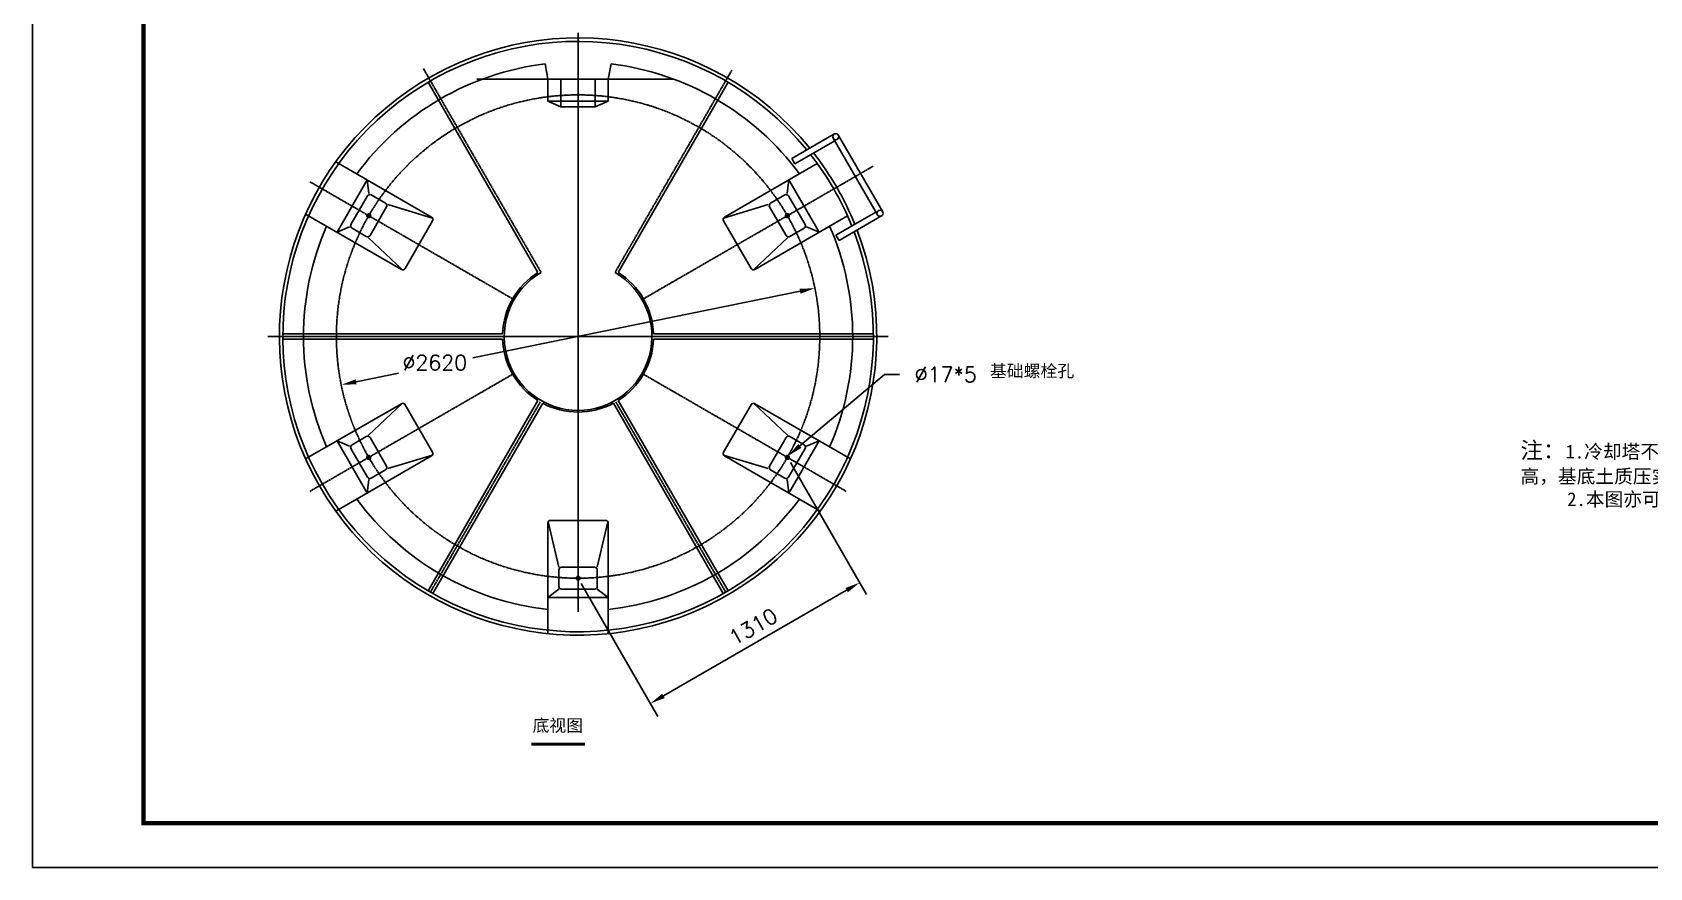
# Model space of a CAD drawing. Extents: x 35568 to 61186, y -11062 to 6868.
# Drawn here: x 35568 to 41456, y 64 to 3106 of the extents above; entities that cross this region are included whole.
import ezdxf

# ---------------------------------------------------------------- set-up
doc = ezdxf.new("R2010")
doc.units = 0
doc.header["$LTSCALE"] = 4
doc.linetypes.add('DASHDOT', pattern=[2.2, 2, -0.1, 0, -0.1])
doc.layers.get('0').update_dxf_attribs({"linetype": 'CONTINUOUS'})
for name, color, linetype in [('C', 1, 'DASHDOT'), ('D', 7, 'CONTINUOUS'), ('PUB_TITLE', 4, 'CONTINUOUS'), ('标注', 6, 'CONTINUOUS')]:
    doc.layers.add(name, color=color, linetype=linetype)
doc.styles.add('ROMANS', font='romans', dxfattribs={"bigfont": 'china'})
doc.styles.get("Standard").update_dxf_attribs({"font": 'ISOCP'})

msp = doc.modelspace()

# ---------------------------------------------------------------- linework, layer by layer
for p, q in [((37444.8, 2935.5), (37434.8, 2991.3)), ((37664.8, 2935.5), (37674.8, 2991.3)), ((37408.7, 2231.5), (37008.6, 2924.5)), ((37904.1, 2935.5), (37186.3, 2935.5)), ((37444.8, 2855.5), (37444.8, 2935.5)), ((37492.5, 2935.5), (37492.5, 2835.5)), ((37617.1, 2935.5), (37617.1, 2835.5)), ((37664.8, 2855.5), (37664.8, 2935.5)), ((37700.8, 2231.5), (38100.9, 2924.5)), ((37492.5, 2835.5), (37444.8, 2855.5)), ((37664.8, 2855.5), (37444.8, 2855.5)), ((37617.1, 2835.5), (37492.5, 2835.5)), ((37617.1, 2835.5), (37664.8, 2855.5)), ((38332.9, 2646.4), (38486.6, 2735.1)), ((38343.9, 2627.3), (38489.1, 2711.2)), ((38483.6, 2720.7), (38644.7, 2441.7)), ((38503.2, 2730.8), (38664.1, 2452.1)), ((37021.3, 2433.6), (36672.8, 2634.8)), ((38088.3, 2433.6), (38425.9, 2628.5)), ((38332.9, 2646.4), (38343.9, 2627.3)), ((36677.1, 2378.3), (36787.1, 2568.8)), ((36793, 2519.2), (36787.1, 2568.8)), ((38316.5, 2519.2), (38322.5, 2568.8)), ((38322.5, 2568.8), (38432.5, 2378.3)), ((36728, 2406.6), (36788, 2510.5)), ((36853.7, 2484.2), (36801.7, 2514.2)), ((36862.3, 2479.2), (37024.8, 2430.1)), ((38084.7, 2430.1), (38247.2, 2479.2)), ((38255.9, 2484.2), (38307.9, 2514.2)), ((38321.5, 2510.5), (38381.5, 2406.6)), ((36911.3, 2243), (36562.8, 2444.2)), ((36797.3, 2366.6), (36857.3, 2470.5)), ((36924.9, 2246.7), (37024.9, 2419.9)), ((38084.6, 2419.9), (38184.6, 2246.7)), ((38198.3, 2243), (38535.9, 2438)), ((38252.2, 2470.5), (38312.2, 2366.6)), ((38493.9, 2367.5), (38639.1, 2451.4)), ((38504.9, 2348.5), (38659.7, 2437.8)), ((36723, 2397.9), (36677.1, 2378.3)), ((36783.7, 2362.9), (36731.7, 2392.9)), ((36916, 2241.7), (36792.3, 2357.9)), ((38317.2, 2357.9), (38193.5, 2241.7)), ((38325.9, 2362.9), (38377.9, 2392.9)), ((38386.5, 2397.9), (38432.5, 2378.3)), ((38493.9, 2367.5), (38504.9, 2348.5)), ((37280, 2008.5), (36479.8, 2008.5)), ((37829.6, 2008.5), (38629.7, 2008.5)), ((37280, 1988.5), (36479.8, 1988.5)), ((37829.6, 1988.5), (38629.7, 1988.5)), ((36911.3, 1754), (36562.8, 1552.8)), ((36792.3, 1639.2), (36916, 1755.4)), ((37024.9, 1577.2), (36924.9, 1750.4)), ((37408.7, 1765.5), (37008.6, 1072.6)), ((37426, 1755.5), (37025.9, 1062.6)), ((37683.5, 1755.5), (38083.6, 1062.6)), ((37700.8, 1765.5), (38100.9, 1072.6)), ((38184.6, 1750.4), (38084.6, 1577.2)), ((38193.5, 1755.4), (38317.2, 1639.2)), ((38198.3, 1754), (38546.8, 1552.8)), ((36787.1, 1428.3), (36677.1, 1618.8)), ((36723, 1599.2), (36677.1, 1618.8)), ((36788, 1486.6), (36728, 1590.5)), ((36783.7, 1634.2), (36731.7, 1604.2)), ((36857.3, 1526.6), (36797.3, 1630.5)), ((38312.2, 1630.5), (38252.2, 1526.6)), ((38381.5, 1590.5), (38321.5, 1486.6)), ((38432.5, 1618.8), (38322.5, 1428.3)), ((38325.9, 1634.2), (38377.9, 1604.2)), ((38386.5, 1599.2), (38432.5, 1618.8)), ((37021.3, 1563.5), (36672.8, 1362.3)), ((37024.8, 1567), (36862.3, 1517.9)), ((38247.2, 1517.9), (38084.7, 1567)), ((38088.3, 1563.5), (38436.8, 1362.3)), ((36793, 1477.9), (36787.1, 1428.3)), ((36853.7, 1512.9), (36801.7, 1482.9)), ((38255.9, 1512.9), (38307.9, 1482.9)), ((38316.5, 1477.9), (38322.5, 1428.3)), ((37444.8, 1319), (37444.8, 916.6)), ((37446, 1323.8), (37484.8, 1158.5)), ((37454.8, 1329), (37654.8, 1329)), ((37624.8, 1158.5), (37663.6, 1323.8)), ((37664.8, 1319), (37664.8, 916.6)), ((37484.8, 1148.5), (37484.8, 1088.5)), ((37494.8, 1158.5), (37614.8, 1158.5)), ((37624.8, 1148.5), (37624.8, 1088.5)), ((37484.8, 1078.5), (37444.8, 1048.5)), ((37494.8, 1078.5), (37614.8, 1078.5)), ((37624.8, 1078.5), (37664.8, 1048.5)), ((37444.8, 1048.5), (37664.8, 1048.5))]:
    msp.add_line(p, q)
for centre, radius in [((38493.2, 2726.2), 11), ((36792.7, 2438.5), 7), ((38316.9, 2438.5), 7), ((38654.2, 2447.4), 11), ((36792.7, 1558.5), 7), ((38316.9, 1558.5), 7), ((37554.8, 1118.5), 7)]:
    msp.add_circle(centre, radius)
for centre, radius, start, end in [((37554.8, 1998.5), 1087.5, 39.10017, 20.89983), ((37554.8, 1998.5), 1075, 39.2069, 20.7931), ((37554.8, 1998.5), 1000, 96.8921, 143.68468), ((37554.8, 1998.5), 1000, 36.31532, 83.1079), ((37554.8, 1998.5), 1075, 21.97907, 38.02093), ((37554.8, 1998.5), 1087.5, 22.07186, 37.92814), ((36796.7, 2505.5), 10, 60, 150), ((36848.7, 2475.5), 10, 330, 60), ((38260.9, 2475.5), 10, 120, 210), ((38312.9, 2505.5), 10, 30, 120), ((37016.3, 2424.9), 10, 330, 60), ((38093.3, 2424.9), 10, 120, 210), ((37554.8, 1998.5), 1000, 156.31532, 203.68468), ((36736.7, 2401.6), 10, 150, 240), ((36788.7, 2371.6), 10, 240, 330), ((38320.9, 2371.6), 10, 210, 300), ((38372.9, 2401.6), 10, 300, 30), ((37554.8, 1998.5), 1000, 336.31532, 23.68468), ((36916.3, 2251.7), 10, 240, 330), ((38193.3, 2251.7), 10, 210, 300), ((37554.8, 1998.5), 275, 122.08394, 177.91606), ((37554.8, 1998.5), 269, 120, 60), ((37554.8, 1998.5), 275, 2.08394, 57.91606), ((37554.8, 1998.5), 275, 182.08394, 237.91606), ((37554.8, 1998.5), 275, 302.08394, 357.91606), ((36916.3, 1745.4), 10, 30, 120), ((37554.8, 1998.5), 275, 242.08394, 297.91606), ((38193.3, 1745.4), 10, 60, 150), ((36736.7, 1595.5), 10, 120, 210), ((36788.7, 1625.5), 10, 30, 120), ((38320.9, 1625.5), 10, 60, 150), ((38372.9, 1595.5), 10, 330, 60), ((37016.3, 1572.2), 10, 300, 30), ((38093.3, 1572.2), 10, 150, 240), ((36796.7, 1491.6), 10, 210, 300), ((36848.7, 1521.6), 10, 300, 30), ((38260.9, 1521.6), 10, 150, 240), ((38312.9, 1491.6), 10, 240, 330), ((37554.8, 1998.5), 1000, 216.31532, 263.68468), ((37554.8, 1998.5), 1000, 276.31532, 323.68468), ((37454.8, 1319), 10, 90, 180), ((37654.8, 1319), 10, 0, 90), ((37494.8, 1148.5), 10, 90, 180), ((37614.8, 1148.5), 10, 0, 90), ((37494.8, 1088.5), 10, 180, 270), ((37614.8, 1088.5), 10, 270, 0)]:
    msp.add_arc(centre, radius, start, end)
at = {"layer": 'C'}
for p, q in [((37554.8, 996.5), (37554.8, 3105.8)), ((37420.3, 2231.5), (36991.5, 2974.1)), ((37689.3, 2231.5), (38115, 2968.9)), ((37792.9, 2136), (38629.3, 2618.9)), ((37316.6, 2136), (36578.3, 2562.3)), ((37554.8, 1998.5), (36425.6, 1998.5)), ((37554.8, 1998.5), (38684, 1998.5)), ((37316.6, 1861), (36578.3, 1434.8)), ((37792.9, 1861), (38531.2, 1434.8)), ((37417.3, 1760.4), (37017.3, 1067.6)), ((37692.3, 1760.4), (38092.3, 1067.6))]:
    msp.add_line(p, q, dxfattribs=at)
msp.add_circle((37554.8, 1998.5), 880, dxfattribs=at)
at = {"layer": 'D'}
for p, q in [((38363.1, 2163.4), (37171.4, 1920.4)), ((36746.4, 1833.7), (36900.5, 1865.1)), ((38362.4, 1600.1), (38670.4, 1860.1)), ((38670.4, 1860.1), (38725.4, 1860.1)), ((38327.9, 1539.5), (38605.1, 1059.4)), ((37565.8, 1099.5), (37845.5, 614.9)), ((38532.6, 1074.9), (37865.8, 689.9))]:
    msp.add_line(p, q, dxfattribs=at)
at = {"layer": 'D', "color": 7, "lineweight": 50}
msp.add_line((37385.5, 513.7), (37579.5, 513.7), dxfattribs=at)
at = {"layer": 'D'}
for points in [[(38361.3, 2172.4), (38365, 2154.4), (38417, 2174.4)], [(36744.6, 1842.7), (36748.2, 1824.7), (36692.5, 1822.7)], [(38368.3, 1593.1), (38356.5, 1607.1), (38320.4, 1564.6)], [(38537.2, 1067), (38528, 1082.9), (38580.2, 1102.4)], [(37870.3, 682), (37861.2, 697.9), (37818.1, 662.4)]]:
    msp.add_solid(points, dxfattribs=at)
at = {"layer": 'PUB_TITLE', "lineweight": 30}
msp.add_lwpolyline([(35567.8, 64.4), (45190.6, 64.4), (45190.6, 6868.4), (35567.8, 6868.4)], close=True, dxfattribs=at)
at = {"layer": 'PUB_TITLE', "lineweight": 30, "const_width": 16.2}
msp.add_lwpolyline([(35972.8, 226.4), (45028.6, 226.4), (45028.6, 6706.4), (35972.8, 6706.4)], close=True, dxfattribs=at)

# ---------------------------------------------------------------- texts
at = {"layer": 'D', "style": 'ROMANS'}
for s, p in [('%%c2620', (36915.3, 1875.9)), ('%%c17*5', (38780.4, 1832.6))]:
    msp.add_text(s, height=55, dxfattribs=at).set_placement(p)
msp.add_text('1310', height=55, rotation=30, dxfattribs=at).set_placement((38124.2, 870.9))
at = {"layer": '标注', "color": 7, "attachment_point": 1}
for s, insert, char_height, width in [('{\\fSimSun|b0|i0|c134|p2;基础螺栓孔}', (39054.4, 1895.9), 45, 635.455), ('{\\fSimSun|b0|i0|c134|p2;注：\\H0.8333x;1.冷却塔不包括基础螺栓，基础\\Fisocp.shx|c0;C25\\fSimSun|b0|i0|c134|p2;砼400高，基底土质压实。\\P     2.本图亦可使用于 LBCH-LN}', (40986.1, 1614.5), 60, 1463.802), ('{\\fSimSun|b0|i0|c134|p2;底视图}', (37388.9, 604.9), 45, 635.455)]:
    msp.add_mtext(s, dxfattribs=dict(at, insert=insert, char_height=char_height, width=width))

doc.saveas('drawing.dxf')
